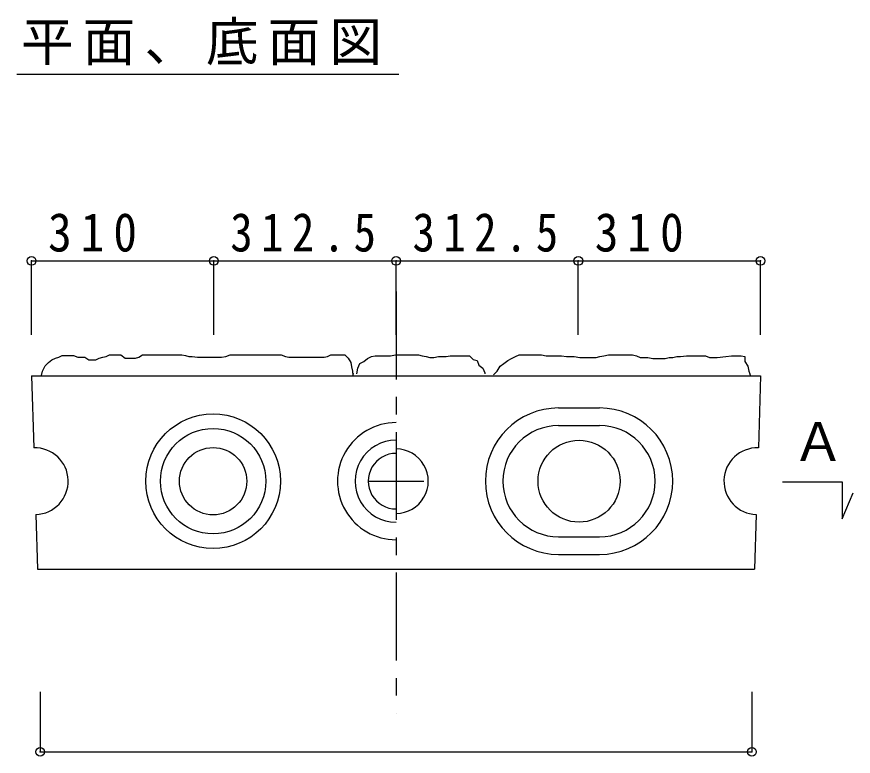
# Model space of a CAD drawing. Units: millimetres, scale not verified. Extents: x -12185 to 4464, y -2852 to 2698.
# Drawn here: x -2049 to -620, y -434 to 828 of the extents above; entities that cross this region are included whole.
import ezdxf
from ezdxf.enums import TextEntityAlignment as Align

# ---------------------------------------------------------------- set-up
doc = ezdxf.new("R2010")
doc.units = ezdxf.units.MM
doc.header["$LTSCALE"] = 30
doc.header["$PDMODE"] = 32
doc.header["$PDSIZE"] = 15
doc.linetypes.add('CHAIN1', pattern=[8, 5, -1, 1, -1])
doc.layers.add('0-1', color=3, linetype='Continuous')
doc.layers.add('0-3', color=7, linetype='Continuous')
doc.styles.add('ＭＳ ゴシック', font='')
doc.styles.get('ＭＳ ゴシック').set_extended_font_data('MS Gothic')

msp = doc.modelspace()

# ---------------------------------------------------------------- linework, layer by layer
at = {"layer": '0-1', "color": 7, "linetype": 'CHAIN1'}
msp.add_line((-1400.65, 359.17), (-1400.65, -361.1), dxfattribs=at)
at = {"layer": '0-1', "color": 7}
for p, q in [((-1988.42, 242.43), (-1982.53, 245.37)), ((-1982.53, 245.37), (-1976.65, 246.84)), ((-1976.65, 246.84), (-1970.76, 249.79)), ((-1970.76, 249.79), (-1964.88, 249.79)), ((-1964.88, 249.79), (-1959, 249.79)), ((-1959, 249.79), (-1951.64, 249.79)), ((-1951.64, 249.79), (-1944.29, 246.84)), ((-1944.29, 246.84), (-1938.4, 246.84)), ((-1938.4, 246.84), (-1932.52, 246.84)), ((-1932.52, 246.84), (-1925.16, 242.43)), ((-1913.4, 242.43), (-1907.51, 245.37)), ((-1907.51, 245.37), (-1901.63, 246.84)), ((-1901.63, 246.84), (-1895.74, 248.31)), ((-1895.74, 248.31), (-1889.86, 251.26)), ((-1889.86, 251.26), (-1883.98, 251.26)), ((-1883.98, 251.26), (-1878.09, 251.26)), ((-1878.09, 251.26), (-1870.74, 251.26)), ((-1870.74, 251.26), (-1863.38, 245.37)), ((-1863.38, 245.37), (-1857.5, 245.37)), ((-1857.5, 245.37), (-1851.61, 245.37)), ((-1851.61, 245.37), (-1845.73, 245.37)), ((-1845.73, 245.37), (-1839.85, 246.84)), ((-1839.85, 246.84), (-1833.96, 251.26)), ((-1833.96, 251.26), (-1828.08, 251.26)), ((-1828.08, 251.26), (-1822.19, 251.26)), ((-1822.19, 251.26), (-1816.31, 251.26)), ((-1816.31, 251.26), (-1810.43, 251.26)), ((-1810.43, 251.26), (-1804.54, 251.26)), ((-1804.54, 251.26), (-1798.66, 251.26)), ((-1798.66, 251.26), (-1792.77, 251.26)), ((-1792.77, 251.26), (-1778.06, 251.26)), ((-1778.06, 251.26), (-1772.18, 251.26)), ((-1772.18, 251.26), (-1766.3, 251.26)), ((-1766.3, 251.26), (-1760.41, 249.79)), ((-1760.41, 249.79), (-1754.53, 248.31)), ((-1754.53, 248.31), (-1748.64, 248.31)), ((-1748.64, 248.31), (-1739.82, 246.84)), ((-1739.82, 246.84), (-1733.93, 246.84)), ((-1733.93, 246.84), (-1725.11, 246.84)), ((-1725.11, 246.84), (-1719.22, 246.84)), ((-1719.22, 246.84), (-1711.87, 246.84)), ((-1711.87, 246.84), (-1705.98, 246.84)), ((-1705.98, 246.84), (-1698.63, 246.84)), ((-1698.63, 246.84), (-1691.27, 248.31)), ((-1691.27, 248.31), (-1683.92, 251.26)), ((-1683.92, 251.26), (-1678.03, 251.26)), ((-1678.03, 251.26), (-1670.68, 251.26)), ((-1670.68, 251.26), (-1647.14, 251.26)), ((-1647.14, 251.26), (-1638.32, 251.26)), ((-1638.32, 251.26), (-1630.96, 251.26)), ((-1630.96, 251.26), (-1625.08, 251.26)), ((-1625.08, 251.26), (-1619.19, 251.26)), ((-1619.19, 251.26), (-1610.37, 251.26)), ((-1610.37, 251.26), (-1603.01, 251.26)), ((-1603.01, 251.26), (-1597.13, 251.26)), ((-1597.13, 251.26), (-1589.77, 248.31)), ((-1589.77, 248.31), (-1583.89, 246.84)), ((-1583.89, 246.84), (-1576.54, 246.84)), ((-1576.54, 246.84), (-1567.71, 246.84)), ((-1567.71, 246.84), (-1544.17, 246.84)), ((-1544.17, 246.84), (-1535.35, 246.84)), ((-1535.35, 246.84), (-1529.46, 246.84)), ((-1529.46, 246.84), (-1523.58, 246.84)), ((-1523.58, 246.84), (-1517.69, 248.31)), ((-1517.69, 248.31), (-1511.81, 251.26)), ((-1511.81, 251.26), (-1505.93, 251.26)), ((-1505.93, 251.26), (-1500.04, 251.26)), ((-1500.04, 251.26), (-1494.16, 251.26)), ((-1494.16, 251.26), (-1488.28, 251.26)), ((-1488.28, 251.26), (-1482.39, 245.37)), ((-1482.39, 245.37), (-1477.98, 238.02)), ((-1455.96, 239.81), (-1449.4, 244.73)), ((-1449.4, 244.73), (-1442.83, 248.01)), ((-1442.83, 248.01), (-1436.27, 249.65)), ((-1436.27, 249.65), (-1429.71, 249.65)), ((-1429.71, 249.65), (-1423.15, 249.65)), ((-1423.15, 249.65), (-1416.59, 249.65)), ((-1416.59, 249.65), (-1410.03, 249.65)), ((-1410.03, 249.65), (-1401.82, 251.29)), ((-1401.82, 251.29), (-1395.26, 251.29)), ((-1395.26, 251.29), (-1388.7, 251.29)), ((-1388.7, 251.29), (-1382.14, 251.29)), ((-1382.14, 251.29), (-1375.58, 251.29)), ((-1375.58, 251.29), (-1369.02, 251.29)), ((-1369.02, 251.29), (-1362.45, 251.29)), ((-1362.45, 251.29), (-1355.89, 249.65)), ((-1355.89, 249.65), (-1349.33, 248.01)), ((-1349.33, 248.01), (-1342.77, 246.37)), ((-1342.77, 246.37), (-1336.21, 246.37)), ((-1336.21, 246.37), (-1328.01, 248.01)), ((-1328.01, 248.01), (-1321.44, 248.01)), ((-1321.44, 248.01), (-1314.88, 248.01)), ((-1314.88, 248.01), (-1308.32, 249.65)), ((-1308.32, 249.65), (-1298.48, 249.65)), ((-1298.48, 249.65), (-1290.28, 249.65)), ((-1290.28, 249.65), (-1282.07, 249.65)), ((-1282.07, 249.65), (-1275.51, 249.65)), ((-1275.51, 249.65), (-1268.95, 243.09)), ((-1268.95, 243.09), (-1262.39, 241.45)), ((-1209.9, 241.45), (-1203.33, 244.73)), ((-1203.33, 244.73), (-1196.77, 248.01)), ((-1196.77, 248.01), (-1190.21, 251.29)), ((-1190.21, 251.29), (-1182.01, 251.29)), ((-1182.01, 251.29), (-1175.45, 251.29)), ((-1175.45, 251.29), (-1167.25, 251.29)), ((-1167.25, 251.29), (-1159.04, 251.29)), ((-1159.04, 251.29), (-1152.48, 251.29)), ((-1152.48, 251.29), (-1144.28, 249.65)), ((-1144.28, 249.65), (-1137.72, 249.65)), ((-1137.72, 249.65), (-1131.16, 249.65)), ((-1131.16, 249.65), (-1124.59, 249.65)), ((-1124.59, 249.65), (-1118.03, 249.65)), ((-1118.03, 249.65), (-1109.83, 248.01)), ((-1109.83, 248.01), (-1103.27, 248.01)), ((-1103.27, 248.01), (-1096.71, 248.01)), ((-1096.71, 248.01), (-1086.87, 246.37)), ((-1086.87, 246.37), (-1078.66, 246.37)), ((-1078.66, 246.37), (-1072.1, 246.37)), ((-1072.1, 246.37), (-1065.54, 246.37)), ((-1065.54, 246.37), (-1058.98, 246.37)), ((-1058.98, 246.37), (-1052.42, 248.01)), ((-1052.42, 248.01), (-1045.86, 249.65)), ((-1045.86, 249.65), (-1037.65, 251.29)), ((-1037.65, 251.29), (-1031.09, 251.29)), ((-1031.09, 251.29), (-1024.53, 251.29)), ((-1024.53, 251.29), (-1017.97, 251.29)), ((-1017.97, 251.29), (-1011.41, 251.29)), ((-1011.41, 251.29), (-1003.2, 251.29)), ((-1003.2, 251.29), (-996.64, 251.29)), ((-996.64, 251.29), (-990.08, 249.65)), ((-990.08, 249.65), (-983.52, 246.37)), ((-983.52, 246.37), (-976.96, 246.37)), ((-976.96, 246.37), (-970.4, 246.37)), ((-970.4, 246.37), (-962.19, 244.73)), ((-962.19, 244.73), (-955.63, 244.73)), ((-955.63, 244.73), (-949.07, 244.73)), ((-949.07, 244.73), (-940.87, 244.73)), ((-940.87, 244.73), (-934.31, 246.37)), ((-934.31, 246.37), (-927.75, 246.37)), ((-927.75, 246.37), (-921.18, 248.01)), ((-921.18, 248.01), (-914.62, 248.01)), ((-914.62, 248.01), (-904.78, 249.65)), ((-904.78, 249.65), (-898.22, 249.65)), ((-898.22, 249.65), (-891.66, 249.65)), ((-891.66, 249.65), (-885.1, 249.65)), ((-885.1, 249.65), (-878.53, 249.65)), ((-878.53, 249.65), (-871.97, 249.65)), ((-871.97, 249.65), (-865.41, 246.37)), ((-865.41, 246.37), (-858.85, 246.37)), ((-858.85, 246.37), (-852.29, 246.37)), ((-852.29, 246.37), (-837.52, 248.01)), ((-837.52, 248.01), (-827.68, 249.65)), ((-827.68, 249.65), (-817.84, 249.65)), ((-817.84, 249.65), (-811.28, 249.65)), ((-811.28, 249.65), (-804.72, 248.01)), ((-804.72, 248.01), (-804.72, 239.81)), ((-2004.6, 223.31), (-2000.18, 232.13)), ((-2000.18, 232.13), (-1994.3, 238.02)), ((-1994.3, 238.02), (-1988.42, 242.43)), ((-1925.16, 242.43), (-1919.28, 242.43)), ((-1919.28, 242.43), (-1913.4, 242.43)), ((-1477.98, 238.02), (-1476.51, 230.66)), ((-1476.51, 230.66), (-1475.04, 223.31)), ((-1465.8, 228.32), (-1462.52, 236.53)), ((-1462.52, 236.53), (-1455.96, 239.81)), ((-1262.39, 241.45), (-1259.11, 233.25)), ((-1259.11, 233.25), (-1252.55, 228.32)), ((-1227.94, 223.4), (-1223.02, 231.61)), ((-1223.02, 231.61), (-1216.46, 236.53)), ((-1216.46, 236.53), (-1209.9, 241.45)), ((-804.72, 239.81), (-799.79, 231.61)), ((-799.79, 231.61), (-798.15, 223.4)), ((-2023.15, 215.33), (-1400.65, 215.33)), ((-2023.15, 215.33), (-2019.38, 92.31)), ((-2006.07, 215.95), (-2004.6, 223.31)), ((-1475.04, 223.31), (-1475.04, 221.84)), ((-1475.04, 221.84), (-1475.04, 221.18)), ((-1475.04, 221.18), (-1475.04, 220.42)), ((-1475.04, 220.42), (-1474.88, 219.65)), ((-1474.88, 219.65), (-1474.12, 219.04)), ((-1474.12, 218.27), (-1474.27, 217.5)), ((-1474.27, 217.5), (-1474.27, 216.74)), ((-1474.27, 216.74), (-1474.27, 215.97)), ((-1474.27, 215.97), (-1474.27, 215.82)), ((-1474.27, 215.82), (-1474.24, 215.75)), ((-1474.24, 215.69), (-1474.27, 215.64)), ((-1474.27, 215.64), (-1474.27, 215.58)), ((-1474.27, 215.58), (-1474.27, 215.52)), ((-1474.27, 215.52), (-1474.27, 215.47)), ((-1474.27, 215.47), (-1474.27, 215.41)), ((-1474.27, 215.41), (-1474.27, 215.36)), ((-1474.24, 215.75), (-1474.24, 215.69)), ((-1474.12, 219.04), (-1474.12, 218.27)), ((-1467.44, 218.48), (-1465.8, 228.32)), ((-1400.65, 215.33), (-778.15, 215.33)), ((-1252.55, 228.32), (-1249.27, 220.12)), ((-1249.27, 220.12), (-1249.27, 218.48)), ((-1234.5, 216.84), (-1227.94, 223.4)), ((-798.15, 223.4), (-796.51, 218.48)), ((-796.51, 218.48), (-796.54, 218.12)), ((-796.51, 218.48), (-796.54, 218.12)), ((-796.54, 218.12), (-796.46, 217.74)), ((-796.54, 218.12), (-796.46, 217.73)), ((-796.46, 217.74), (-796.23, 217.35)), ((-796.46, 217.73), (-796.23, 217.35)), ((-796.23, 217.35), (-795.92, 217.12)), ((-796.23, 217.35), (-795.92, 217.12)), ((-795.92, 217.12), (-795.92, 216.73)), ((-795.92, 217.12), (-795.92, 216.73)), ((-795.92, 216.73), (-795.92, 216.35)), ((-795.92, 216.73), (-795.92, 216.35)), ((-795.92, 216.35), (-795.92, 215.96)), ((-795.92, 216.35), (-795.92, 215.96)), ((-795.92, 215.96), (-795.92, 215.58)), ((-795.92, 215.96), (-795.92, 215.58)), ((-795.92, 215.58), (-795.92, 215.42)), ((-795.92, 215.58), (-795.92, 215.42)), ((-778.15, 215.33), (-781.91, 92.31)), ((-1123.15, 160.33), (-1053.15, 160.33)), ((-1123.15, 130.33), (-1053.15, 130.33)), ((-2015.89, -21.64), (-2013.04, -114.67)), ((-785.4, -21.64), (-788.25, -114.67)), ((-1123.15, -59.67), (-1053.15, -59.67)), ((-1123.15, -89.67), (-1053.15, -89.67)), ((-2013.04, -114.67), (-788.25, -114.67))]:
    msp.add_line(p, q, dxfattribs=at)
at = {"layer": '0-1', "color": 5}
msp.add_line((-1448.15, 35.33), (-1353.15, 35.33), dxfattribs=at)
at = {"layer": '0-1', "color": 7}
for centre, radius in [((-1713.15, 35.33), 115), ((-1713.15, 35.33), 90), ((-1088.15, 35.33), 70), ((-1713.15, 35.33), 57.5)]:
    msp.add_circle(centre, radius, dxfattribs=at)
for centre, radius, start, end in [((-1123.15, 35.33), 125, 90, 270), ((-1053.15, 35.33), 125, 270, 90), ((-1400.65, 35.33), 100, 89.99895, 270.00105), ((-1123.15, 35.33), 95, 90, 270), ((-1053.15, 35.33), 95, 270, 90), ((-1400.65, 35.33), 70, 89.99849, 270.00151), ((-2017.64, 35.33), 57, 271.75346, 91.75331), ((-1400.65, 35.33), 55, 269.99973, 90.00027), ((-783.66, 35.33), 57, 88.24654, 268.24654), ((-1400.65, 35.33), 47.5, 89.99779, 270.00221)]:
    msp.add_arc(centre, radius, start, end, dxfattribs=at)
at = {"layer": '0-3'}
for p, q in [((-2048.56, 730.64), (-1395.86, 730.64)), ((-1711.9, 411.48), (-1400.65, 411.48)), ((-1711.9, 285.27), (-1711.9, 411.48)), ((-1400.65, 411.48), (-1089.4, 411.48)), ((-1400.65, 285.27), (-1400.65, 411.48)), ((-1089.4, 411.48), (-778.15, 411.48)), ((-1089.4, 285.27), (-1089.4, 411.48)), ((-778.15, 285.27), (-778.15, 411.48)), ((-740.48, 34.37), (-638.83, 34.37)), ((-638.83, 34.37), (-638.83, -29.17)), ((-638.83, -29.17), (-619.77, 15.31)), ((-792.84, -324.66), (-792.84, -426.93))]:
    msp.add_line(p, q, dxfattribs=at)
for points in [[(-2023.15, 285.27), (-2023.15, 411.48), (-1711.9, 411.48)], [(-2008.45, -324.66), (-2008.45, -426.93), (-792.84, -426.93)]]:
    msp.add_lwpolyline(points, dxfattribs=at)
for p in [(-2023.15, 411.48), (-1711.9, 411.48), (-1400.65, 411.48), (-1089.4, 411.48), (-778.15, 411.48), (-2008.45, -426.93), (-792.84, -426.93)]:
    msp.add_point(p, dxfattribs=at)

# ---------------------------------------------------------------- texts
at = {"layer": '0-3', "style": 'ＭＳ ゴシック'}
msp.add_text('Ａ', height=65.98, dxfattribs=at).set_placement((-724.6, 50.25), align=Align.BOTTOM_LEFT)
at = {"layer": '0-3', "char_height": 65.98, "attachment_point": 7, "style": 'ＭＳ ゴシック'}
for s, insert in [('\\T1.17;平面、底面図', (-2041.18, 745.39)), ('\\T1.38;\\W0.9;310', (-1995.02, 426.48)), ('\\T1.38;\\W0.85;312.5', (-1683.77, 426.48)), ('\\T1.38;\\W0.85;312.5', (-1372.52, 426.48)), ('\\T1.38;\\W0.9;310', (-1061.27, 426.48))]:
    msp.add_mtext(s, dxfattribs=dict(at, insert=insert))

doc.saveas('drawing.dxf')
